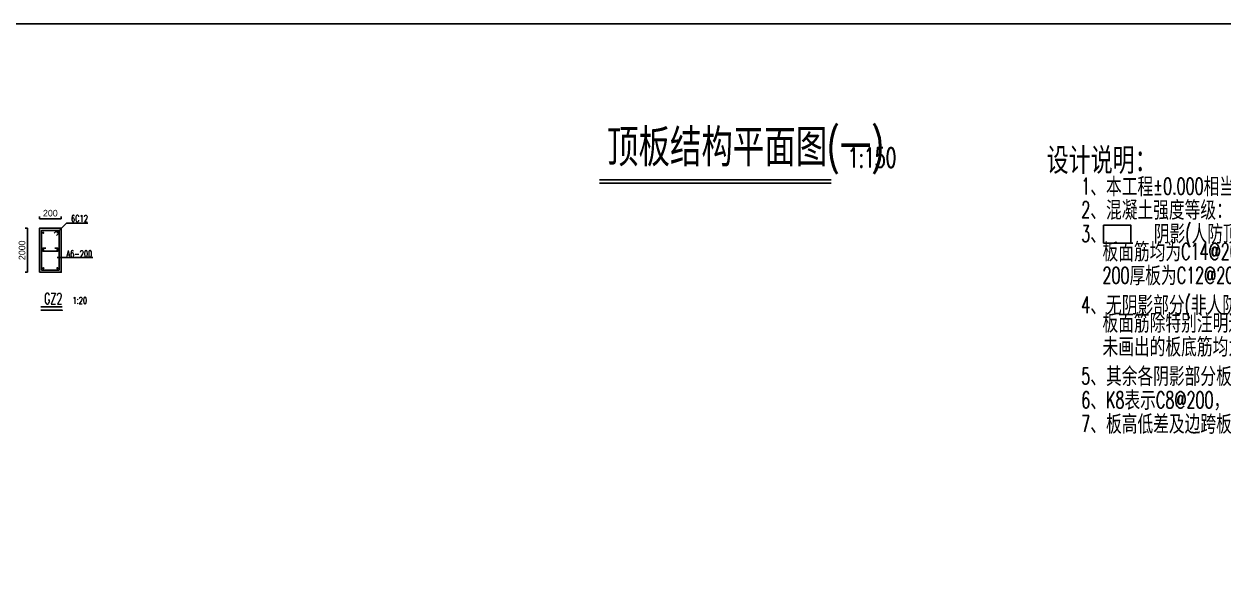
# Model space of a CAD drawing. Header units: millimetres. Extents: x 129427 to 386235, y 419441 to 703525.
# Drawn here: x 240596 to 295196, y 678398 to 703525 of the extents above; entities that cross this region are included whole.
import ezdxf
from ezdxf.enums import TextEntityAlignment as Align

# ---------------------------------------------------------------- set-up
doc = ezdxf.new("R2010")
doc.units = ezdxf.units.MM
doc.header["$LTSCALE"] = 100
doc.layers.add('B-TEXT', color=7, linetype='Continuous')
doc.layers.add('Q-AXIS', color=3, linetype='Continuous')
doc.styles.get("Standard").update_dxf_attribs({"font": 'standard'})
doc.styles.add('汉字', font='汉字')
doc.dimstyles.get("Standard").update_dxf_attribs({"dimtxt": 300, "dimasz": 100, "dimexe": 100, "dimexo": 250, "dimgap": 100, "dimtad": 0, "dimtoh": 1, "dimdec": 0, "dimdsep": 46, "dimcen": 0.09, "dimclrt": 7, "dimadec": 0, "dimazin": 0, "dimtfac": 1, "dimtdec": 4, "dimtofl": 0, "dimtmove": 0, "dimatfit": 3, "dimfxl": 4, "dimfxlon": 1, "dimtolj": 1, "dimtzin": 0, "dimarcsym": 0})

# ---------------------------------------------------------------- blocks, each defined once
blk = doc.blocks.new('*D350')
at = {"layer": 'B-TEXT', "color": 0, "linetype": 'ByBlock', "lineweight": -2}
for p, q in [((241297, 694658), (241297, 694762)), ((241297, 694662), (242297, 694662)), ((242297, 694658), (242297, 694762))]:
    blk.add_line(p, q, dxfattribs=at)
for points in [[(241297, 694662), (241397, 694679), (241397, 694645)], [(242297, 694662), (242197, 694645), (242197, 694679)]]:
    blk.add_solid(points, dxfattribs=at)
at = {"layer": 'B-TEXT', "color": 7, "linetype": 'Continuous', "lineweight": -2, "insert": (241797, 694912), "char_height": 300, "width": 566.67, "attachment_point": 5, "style": '汉字'}
blk.add_mtext('200', dxfattribs=at)
blk = doc.blocks.new('*D836')
at = {"layer": 'B-TEXT', "color": 0, "linetype": 'ByBlock', "lineweight": -2}
for p, q in [((240761, 694225), (240657, 694225)), ((240757, 694225), (240757, 692225)), ((240761, 692225), (240657, 692225))]:
    blk.add_line(p, q, dxfattribs=at)
for points in [[(240757, 694225), (240774, 694125), (240740, 694125)], [(240757, 692225), (240740, 692325), (240774, 692325)]]:
    blk.add_solid(points, dxfattribs=at)
at = {"layer": 'B-TEXT', "color": 7, "linetype": 'Continuous', "lineweight": -2, "insert": (240507, 693225), "char_height": 300, "width": 780, "attachment_point": 5, "rotation": 90, "style": '汉字'}
blk.add_mtext('2000', dxfattribs=at)

msp = doc.modelspace()

# ---------------------------------------------------------------- hatches: boundary and pattern name
at = {"layer": 'B-TEXT'}
h = msp.add_hatch(dxfattribs=at)
h.set_pattern_fill('ANSI31', color=256, scale=80, style=0)
h.set_pattern_definition([])
h.paths.add_polyline_path([(290999.7, 693553.1), (290999.7, 694367.4), (289760.5, 694367.4), (289760.5, 693553.1)], flags=0)

# ---------------------------------------------------------------- linework, layer by layer
at = {"layer": 'B-TEXT', "linetype": 'ByBlock'}
for p, q in [((242526.8, 694455.6), (242102.7, 694030.2)), ((242526.8, 694455.6), (243510.6, 694455.6)), ((242112.1, 692899), (243732.2, 692899)), ((241363.8, 690498.5), (242342.5, 690498.5))]:
    msp.add_line(p, q, dxfattribs=at)
at = {"layer": 'B-TEXT'}
for points in [[(266797.9, 696432.8), (277357.9, 696432.8)], [(266798.6, 696282.8), (277358.6, 696282.8)]]:
    msp.add_lwpolyline(points, dxfattribs=at)
at = {"layer": 'B-TEXT', "linetype": 'ByBlock'}
for points in [[(241297.1, 692224.7), (242297.1, 692224.7), (242297.1, 694224.7), (241297.1, 694224.7)], [(241363.8, 690498.5), (242342.5, 690498.5)], [(241363.8, 690498.5), (242342.5, 690498.5)], [(241363.8, 690498.5), (242342.5, 690498.5)], [(241363.8, 690498.5), (242342.5, 690498.5)], [(241363.8, 690498.5), (242342.5, 690498.5)], [(241363.8, 690498.5), (242342.5, 690498.5)], [(241363.8, 690498.5), (242342.5, 690498.5)]]:
    msp.add_lwpolyline(points, close=True, dxfattribs=at)
for points in [[(241967.9, 694005.5), (242088.1, 694125.7), (242198.1, 694125.7), (242198.1, 692323.7), (241396.1, 692323.7), (241396.1, 694125.7), (242198.1, 694125.7), (242198.1, 694015.7), (242077.9, 693895.5)], [(241363.8, 690657.1), (242342.5, 690657.1)], [(241363.8, 690498.5), (242342.5, 690498.5)]]:
    msp.add_lwpolyline(points, dxfattribs=at)
for points in [[(241448.9, 694022.6, 1), (241498.9, 694022.6, 1)], [(242095.3, 694047.9, 1), (242145.3, 694047.9, 1)], [(241448.9, 693250.1, 1), (241498.9, 693250.1, 1)], [(242095.3, 693250.1, 1), (242145.3, 693250.1, 1)], [(241448.9, 692401.5, 1), (241498.9, 692401.5, 1)], [(242095.3, 692401.5, 1), (242145.3, 692401.5, 1)]]:
    msp.add_lwpolyline(points, format="xyb", close=True, dxfattribs=at)
at = {"layer": 'B-TEXT'}
msp.add_lwpolyline([(289760.5, 694367.4), (290999.7, 694367.4), (290999.7, 693553.1), (289760.5, 693553.1)], close=True, dxfattribs=at)
at = {"layer": 'B-TEXT', "linetype": 'ByBlock'}
msp.add_lwpolyline([(241593.9, 693315.1), (241473.9, 693315.1, 1), (241473.9, 693185.1), (242120.3, 693185.1, 1), (242120.3, 693315.1), (242000.3, 693315.1)], format="xyb", dxfattribs=at)
at = {"layer": 'Q-AXIS'}
msp.add_lwpolyline([(156734.8, 703525.4), (386234.8, 703525.4), (386234.8, 467498.7), (156734.8, 467498.7)], close=True, dxfattribs=at)

# ---------------------------------------------------------------- texts
at = {"layer": 'B-TEXT', "width": 0.7}
for s, height, p in [('顶板结构平面图(一)', 1500, (267147.1, 696756.7)), ('1:150', 900, (278107.9, 696721)), ('板面筋均为C14@200双向拉通另附加图中画出的支座负筋；未画出的板底筋', 750, (289708.3, 692570.2)), ('200厚板为C12@200双向拉通，250、300厚板为C14@200双向拉通。', 750, (289708.3, 691484.8)), ('板面筋除特别注明通长筋外均为C14@200双向拉通另附加图中画出的支座负筋；', 750, (289708.3, 689327.9)), ('未画出的板底筋均为C12@200双向拉通。', 750, (289708.3, 688242.5))]:
    msp.add_text(s, height=height, rotation=360, dxfattribs=at).set_placement(p, align=Align.BOTTOM_LEFT)
for s, height, p in [('设计说明：', 1050, (287165.2, 696817.6)), ('1、本工程%%P0.000相当于罗零标高8.000m。', 750, (288741.7, 695765.8)), ('2、混凝土强度等级：地下室顶板为密实性防水混凝土C30，抗渗等级为P6。', 750, (288741.7, 694694.3)), ('3、      阴影(人防顶板)未注明板面标高为-1.300m，未注明板厚均为 250；', 750, (288741.7, 693608.9)), ('4、无阴影部分(非人防顶板)未注明板面标高为-1.300m，未注明板厚均为 250；', 750, (288741.7, 690366.6)), ('5、其余各阴影部分板面标高、未注明板厚和板配筋详平面图中说明。', 750, (288741.7, 687124.3)), ('6、K8表示C8@200，以此类推。', 750, (288741.7, 686038.9)), ('7、板高低差及边跨板的板面负筋均应按锚固长度的要求锚入梁内或墙内。', 750, (288741.7, 684953.5))]:
    msp.add_text(s, height=height, rotation=360, dxfattribs=at).set_placement(p)
at = {"layer": 'B-TEXT', "linetype": 'ByBlock', "width": 0.7}
for s, p in [('6C12', (242736.9, 694817.1)), ('A6-200 ', (242526.9, 693216.1))]:
    msp.add_text(s, height=300, dxfattribs=at).set_placement(p, align=Align.TOP_LEFT)
for s, height, p in [('GZ2', 500, (241514, 690778)), ('1:20', 300, (242803.2, 690793.8))]:
    msp.add_text(s, height=height, dxfattribs=at).set_placement(p)

# ---------------------------------------------------------------- dimensions: what is measured, and where the dimension line sits
at = {"layer": 'B-TEXT', "linetype": 'ByBlock'}
dim = msp.add_linear_dim(base=(242297.1, 694661.9), p1=(241297.1, 694061.9), p2=(242297.1, 694061.9), text='200', dimstyle='Standard', dxfattribs=at)
dim.commit()
dim.dimension.update_dxf_attribs({"geometry": '*D350', "text_midpoint": (241797.1, 694911.9)})
dim = msp.add_linear_dim(base=(240757.1, 692224.7), p1=(241357.1, 694224.7), p2=(241357.1, 692224.7), angle=90, dimstyle='Standard', dxfattribs=at)
dim.commit()
dim.dimension.update_dxf_attribs({"geometry": '*D836', "text_midpoint": (240507.1, 693224.7)})

doc.saveas('drawing.dxf')
